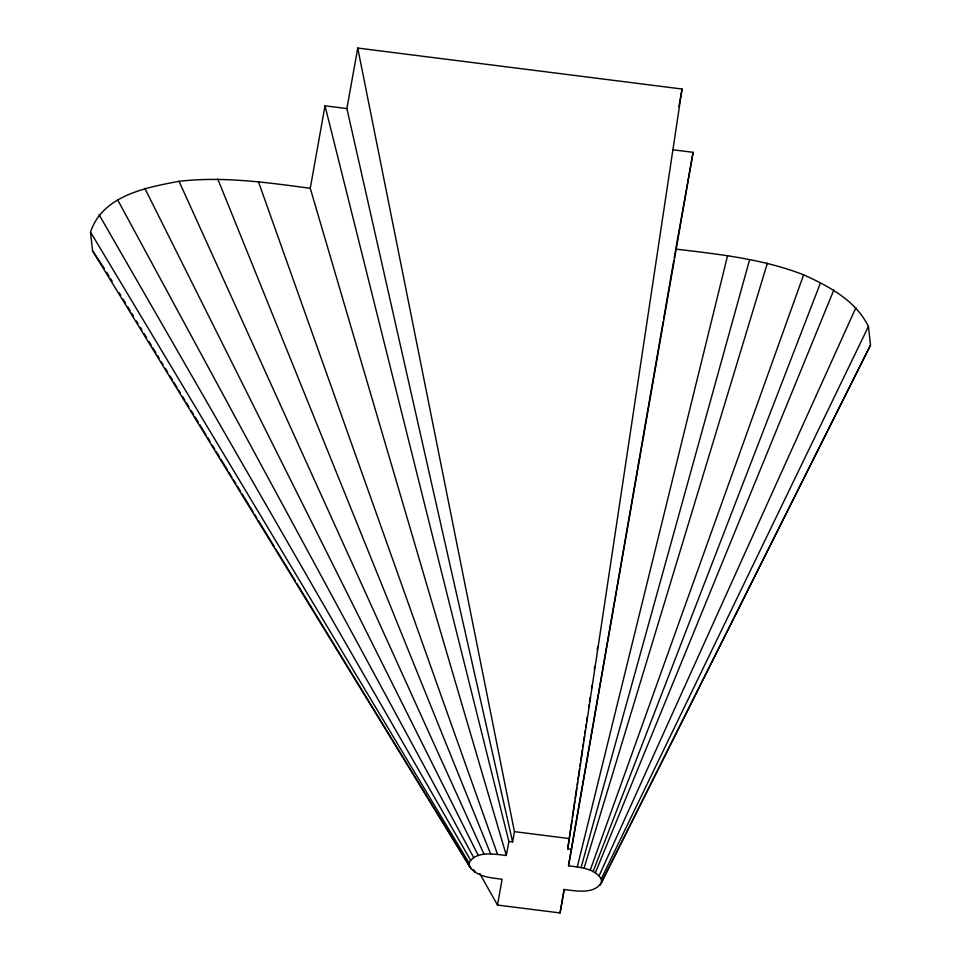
<?xml version="1.0" encoding="UTF-8"?>
<svg xmlns="http://www.w3.org/2000/svg" width="961" height="961" viewBox="0 0 961 961"><rect width="100%" height="100%" fill="white"/><g stroke="black" fill="none" stroke-linecap="round" stroke-linejoin="round"><path stroke-width="1.44" d="M672.664 149.748L693.097 152.319L571.447 849.368L567.723 848.899L569.044 839.986M569.489 837.019L571.903 820.682M572.336 817.715L574.762 801.378M575.195 798.411L576.732 788.02M577.177 785.053L577.609 782.086M578.054 779.107L579.591 768.716M580.036 765.749L580.468 762.782M580.912 759.815L582.45 749.412M582.883 746.445L583.327 743.478M583.759 740.511L584.42 736.054M584.865 733.087L585.309 730.108M585.742 727.141L586.186 724.174M586.618 721.206L587.279 716.75M588.6 707.837L589.033 704.869M589.477 701.902L590.138 697.446M591.459 688.544L591.892 685.565M594.306 669.24L594.751 666.261M597.165 649.936L597.61 646.969M567.723 848.899L682.046 89.013L357.732 48.05L346.897 108.593L512.597 841.932L508.874 841.464L325.01 105.83L346.897 108.593M479.815 873.645L497.498 905.046L560.071 912.95L564.107 889.345M560.071 912.95L564.251 889.598C576.228 890.811 594.451 894.751 601.61 882.162L601.25 878.967C594.499 868.119 579.915 867.399 568.504 865.813L663.174 321.563M663.691 318.608L673.721 260.924M674.238 257.968L675.775 249.091C718.984 254.257 762.77 258.893 803.624 274.822C828.995 286.306 855.554 300.397 868.432 326.44L870.486 345.215L600.157 885.129M497.498 905.046L502.11 879.267C490.699 877.681 476.115 876.961 469.352 866.113L469.004 862.93C476.163 850.341 494.386 854.281 506.363 855.482L310.259 188.296L325.01 105.83M506.363 855.482L508.874 841.464M512.597 841.932L514.435 831.637L357.732 48.05M678.874 106.731L682.046 89.013M676.039 247.626L693.097 152.319M568.504 865.813L571.447 849.368M577.309 866.93L727.585 255.638M581.057 867.627L749.592 259.758M584.072 868.203L767.383 263.098M590.234 870.198L803.624 274.822M593.081 871.627L820.346 283.231M595.376 872.768L833.824 290.006M599.123 875.771L855.927 307.616M601.25 878.967L868.432 326.44M469.352 866.113L92.568 250.857L90.514 232.081C102.527 195.576 146.048 187.479 179.058 181.317C222.916 176.211 266.81 182.47 310.259 188.296M601.61 882.162L870.486 345.215M514.435 831.637L569.573 838.605M92.568 250.857L104.293 268.503M106.635 272.251L108.989 276.095M110.551 278.654L112.125 281.213M119.164 292.745L120.726 295.315M123.08 299.159L125.435 303.003M127.777 306.847L130.131 310.691M131.693 313.25L133.255 315.809M136.39 320.938L137.952 323.497M140.306 327.341L141.868 329.899M144.222 333.743L146.565 337.587M148.919 341.431L151.261 345.275M152.835 347.846L155.958 352.963M157.532 355.534L159.094 358.093M161.448 361.937L163.01 364.495M165.352 368.339L167.707 372.183M170.061 376.027L172.403 379.871M173.965 382.442L177.1 387.559M178.662 390.13L180.236 392.689M182.578 396.533L184.932 400.377M186.494 402.935L188.849 406.779M191.191 410.623L193.545 414.467M195.107 417.026L198.242 422.155M199.804 424.714L206.074 434.973M207.636 437.531L209.991 441.375M212.333 445.219L214.687 449.063M216.249 451.622L219.384 456.751M220.946 459.31L227.204 469.569M228.778 472.127L231.901 477.245M233.475 479.815L235.817 483.659M237.391 486.218L240.514 491.347M242.088 493.906L253.043 511.841M254.617 514.411L256.959 518.255M258.521 520.814L274.185 546.437M275.747 549.007L295.327 581.033M296.889 583.591L471.479 869.321M90.514 232.081L469.004 862.93M473.713 869.729L475.239 872.312M99.043 214.639L470.458 859.963M117.59 199.732L473.605 857.428M144.883 188.368L478.254 855.494M179.058 181.317L484.056 854.293M217.799 179.058L490.651 853.909M258.449 181.761L497.558 854.365"/></g></svg>
